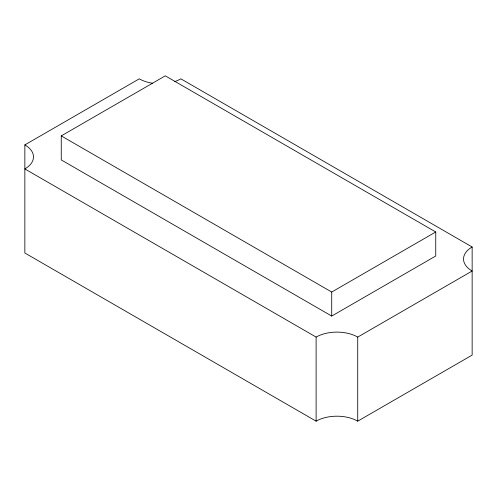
<?xml version="1.0" encoding="UTF-8"?>
<svg xmlns="http://www.w3.org/2000/svg" width="497" height="497" viewBox="0 0 497 497"><rect width="100%" height="100%" fill="white"/><g stroke="black" fill="none" stroke-linecap="round" stroke-linejoin="round"><path stroke-width="0.75" d="M174.789 81.539A29.422 16.985 0 0 0 180.883 78.837L472.15 246.997L472.15 355.1L357.722 421.164A29.422 16.985 0 0 0 316.117 421.164L24.85 253.004L24.85 144.9L139.278 78.837A29.422 16.985 0 0 0 152.467 83.235M61.255 135.892L165.284 75.836L435.745 231.981L435.745 256.005L331.716 316.061L61.255 159.916L61.255 135.892L331.716 292.043L435.745 231.981M24.85 144.9A29.422 16.985 0 0 1 24.85 168.924L316.117 337.084A29.422 16.985 0 0 1 357.722 337.084L472.15 271.02A29.422 16.985 0 0 1 472.15 246.997M357.722 337.084L357.722 421.164M331.716 292.043L331.716 316.061M316.117 337.084L316.117 421.164"/></g></svg>
